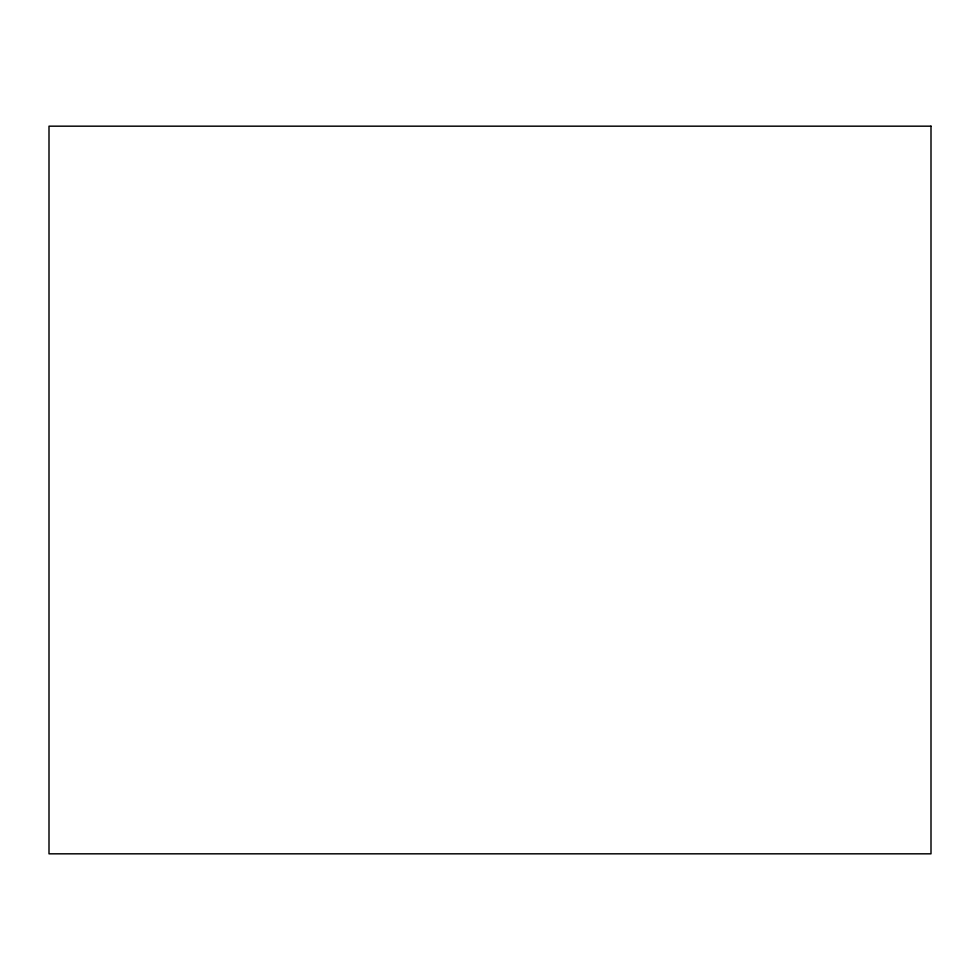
<?xml version="1.0" encoding="UTF-8"?>
<svg xmlns="http://www.w3.org/2000/svg" width="980" height="980" viewBox="0 0 980 980"><rect width="100%" height="100%" fill="white"/><g stroke="black" fill="none" stroke-linecap="round" stroke-linejoin="round"><path stroke-width="1.47" d="M931 126.175L49 126.175L49 853.825L931 853.825L931 126.175"/></g></svg>
